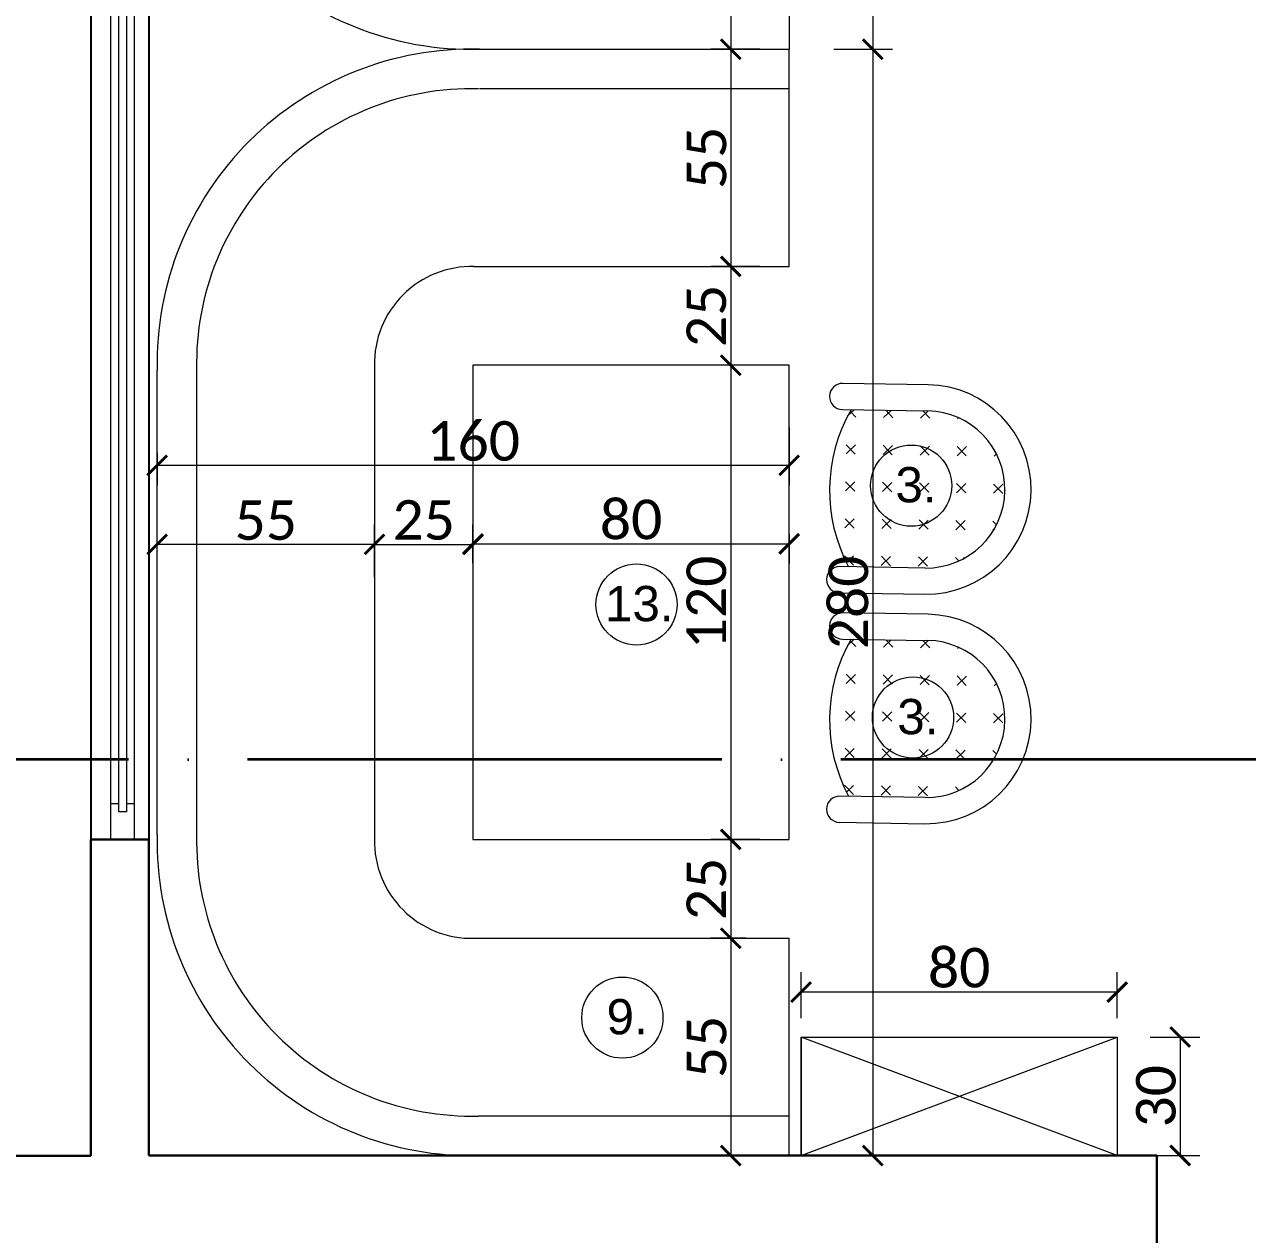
# Model space of a CAD drawing. Header units: centimetres. Extents: x -26724 to 60145, y -23645 to 6771.
# Drawn here: x -19471.5 to -19162.1, y -1255.3 to -949 of the extents above; entities that cross this region are included whole.
import ezdxf

# ---------------------------------------------------------------- set-up
doc = ezdxf.new("R2010")
doc.units = ezdxf.units.CM
doc.linetypes.add('ACAD_ISO04W100', pattern=[30, 24, -3, 0, -3])
doc.linetypes.add('AUSGEZOGEN', pattern=[0])
for name, color, linetype, lineweight in [('4.KOTE', 88, 'Continuous', 15), ('namestaj', 8, 'Continuous', 9), ('namjestaj', 150, 'Continuous', 5), ('prozori', 140, 'Continuous', 13), ('zid', 7, 'Continuous', 40)]:
    doc.layers.add(name, color=color, linetype=linetype, lineweight=lineweight)
doc.layers.add('IZGLED 2', color=253, linetype='Continuous', lineweight=9, true_color=0x828282)
doc.layers.add('pozicije', color=7, linetype='Continuous')
doc.styles.add('0.15', font='arial.ttf', dxfattribs={"height": 0.15})
doc.styles.get("Standard").update_dxf_attribs({"font": 'calibri.ttf'})
doc.dimstyles.new('ja 1 50', dxfattribs={"dimtxt": 10, "dimasz": 5, "dimexe": 5, "dimexo": 5, "dimgap": 1, "dimtad": 1, "dimdec": 0, "dimtxsty": 'Standard', "dimblk": 'ARCHTICK', "dimcen": 2.5, "dimclrd": 256, "dimclrt": 7, "dimadec": 0, "dimazin": 0, "dimtfac": 1, "dimtdec": 0, "dimtix": 1, "dimtmove": 1, "dimatfit": 3, "dimldrblk": 'ARCHTICK', "dimfxl": 10, "dimfxlon": 1, "dimlwd": 0, "dimlwe": 9, "dimarcsym": 0})

# ---------------------------------------------------------------- blocks, each defined once
blk = doc.blocks.new('_ArchTick')
at = {"color": 0, "linetype": 'ByBlock', "const_width": 0.15}
blk.add_lwpolyline([(-0.5, -0.5), (0.5, 0.5)], dxfattribs=at)
blk = doc.blocks.new('*D2464')
at = {"layer": '4.KOTE', "color": 0, "lineweight": 9, "transparency": 16777216}
for p, q in [((-19265.25, -675.26), (-19251.93, -675.26)), ((-19266.8, -955.26), (-19251.93, -955.26))]:
    blk.add_line(p, q, dxfattribs=at)
at = {"layer": '4.KOTE', "lineweight": 0, "transparency": 16777216}
blk.add_line((-19256.93, -675.26), (-19256.93, -955.26), dxfattribs=at)
at = {"layer": 'Defpoints', "color": 0, "transparency": 16777216}
for p in [(-19278.07, -675.26, 13.5), (-19356.44, -955.26, 13.5), (-19256.93, -955.26)]:
    blk.add_point(p, dxfattribs=at)
at = {"layer": '4.KOTE', "lineweight": 0, "transparency": 16777216, "xscale": 5, "yscale": 5, "zscale": 5}
for p, rotation in [((-19256.93, -675.26), 90), ((-19256.93, -955.26), 270)]:
    blk.add_blockref('_ArchTick', p, dxfattribs=dict(at, rotation=rotation))
at = {"layer": '4.KOTE', "color": 7, "transparency": 16777216, "insert": (-19263.05, -815.26), "char_height": 10, "attachment_point": 5, "rotation": 90}
blk.add_mtext('280', dxfattribs=at)
blk = doc.blocks.new('*D2466')
at = {"layer": '4.KOTE', "color": 0, "lineweight": 9, "transparency": 16777216}
for p, q in [((-19265.25, -955.26), (-19251.93, -955.26)), ((-19265.25, -1235.26), (-19251.93, -1235.26))]:
    blk.add_line(p, q, dxfattribs=at)
at = {"layer": '4.KOTE', "lineweight": 0, "transparency": 16777216}
blk.add_line((-19256.93, -955.26), (-19256.93, -1235.26), dxfattribs=at)
at = {"layer": 'Defpoints', "color": 0, "transparency": 16777216}
for p in [(-19278.07, -955.26, 13.5), (-19278.08, -1235.26, 13.5), (-19256.93, -1235.26)]:
    blk.add_point(p, dxfattribs=at)
at = {"layer": '4.KOTE', "lineweight": 0, "transparency": 16777216, "xscale": 5, "yscale": 5, "zscale": 5}
for p, rotation in [((-19256.93, -955.26), 90), ((-19256.93, -1235.26), 270)]:
    blk.add_blockref('_ArchTick', p, dxfattribs=dict(at, rotation=rotation))
at = {"layer": '4.KOTE', "color": 7, "transparency": 16777216, "insert": (-19263.05, -1095.26), "char_height": 10, "attachment_point": 5, "rotation": 90}
blk.add_mtext('280', dxfattribs=at)
blk = doc.blocks.new('*D2467')
at = {"layer": '4.KOTE', "color": 0, "lineweight": 9, "transparency": 16777216}
for p, q in [((-19278.07, -1051), (-19278.07, -1065.58)), ((-19437.98, -1057.38), (-19437.98, -1065.58))]:
    blk.add_line(p, q, dxfattribs=at)
at = {"layer": '4.KOTE', "lineweight": 0, "transparency": 16777216}
blk.add_line((-19278.07, -1060.58), (-19437.98, -1060.58), dxfattribs=at)
at = {"layer": 'Defpoints', "color": 0, "transparency": 16777216}
for p in [(-19278.07, -1010.24, 13.5), (-19437.98, -1054.15, 13.5), (-19437.98, -1060.58)]:
    blk.add_point(p, dxfattribs=at)
at = {"layer": '4.KOTE', "lineweight": 0, "transparency": 16777216, "xscale": 5, "yscale": 5, "zscale": 5, "rotation": 180}
blk.add_blockref('_ArchTick', (-19437.98, -1060.58), dxfattribs=at)
at = {"layer": '4.KOTE', "lineweight": 0, "transparency": 16777216, "xscale": 5, "yscale": 5, "zscale": 5}
blk.add_blockref('_ArchTick', (-19278.07, -1060.58), dxfattribs=at)
at = {"layer": '4.KOTE', "color": 7, "transparency": 16777216, "insert": (-19358.02, -1054.45), "char_height": 10, "attachment_point": 5}
blk.add_mtext('160', dxfattribs=at)
blk = doc.blocks.new('*D2472')
at = {"layer": '4.KOTE', "color": 0, "lineweight": 9, "transparency": 16777216}
for p, q in [((-19285.48, -900.27), (-19297.87, -900.27)), ((-19285.48, -955.26), (-19297.87, -955.26))]:
    blk.add_line(p, q, dxfattribs=at)
at = {"layer": '4.KOTE', "lineweight": 0, "transparency": 16777216}
blk.add_line((-19292.87, -900.27), (-19292.87, -955.26), dxfattribs=at)
at = {"layer": 'Defpoints', "color": 0, "transparency": 16777216}
for p in [(-19278.07, -900.27, 13.5), (-19292.87, -955.26), (-19278.07, -955.26, 13.5)]:
    blk.add_point(p, dxfattribs=at)
at = {"layer": '4.KOTE', "lineweight": 0, "transparency": 16777216, "xscale": 5, "yscale": 5, "zscale": 5}
for p, rotation in [((-19292.87, -900.27), 90), ((-19292.87, -955.26), 270)]:
    blk.add_blockref('_ArchTick', p, dxfattribs=dict(at, rotation=rotation))
at = {"layer": '4.KOTE', "color": 7, "transparency": 16777216, "insert": (-19298.94, -927.77), "char_height": 10, "attachment_point": 5, "rotation": 90}
blk.add_mtext('55', dxfattribs=at)
blk = doc.blocks.new('*D2473')
at = {"layer": '4.KOTE', "color": 0, "lineweight": 9, "transparency": 16777216}
for p, q in [((-19285.47, -955.26), (-19297.86, -955.26)), ((-19285.47, -1010.24), (-19297.86, -1010.24))]:
    blk.add_line(p, q, dxfattribs=at)
at = {"layer": '4.KOTE', "lineweight": 0, "transparency": 16777216}
blk.add_line((-19292.86, -955.26), (-19292.86, -1010.24), dxfattribs=at)
at = {"layer": 'Defpoints', "color": 0, "transparency": 16777216}
for p in [(-19278.07, -955.26, 13.5), (-19292.86, -1010.24), (-19278.07, -1010.24, 13.5)]:
    blk.add_point(p, dxfattribs=at)
at = {"layer": '4.KOTE', "lineweight": 0, "transparency": 16777216, "xscale": 5, "yscale": 5, "zscale": 5}
for p, rotation in [((-19292.86, -955.26), 90), ((-19292.86, -1010.24), 270)]:
    blk.add_blockref('_ArchTick', p, dxfattribs=dict(at, rotation=rotation))
at = {"layer": '4.KOTE', "color": 7, "transparency": 16777216, "insert": (-19298.94, -982.75), "char_height": 10, "attachment_point": 5, "rotation": 90}
blk.add_mtext('55', dxfattribs=at)
blk = doc.blocks.new('*D2474')
at = {"layer": '4.KOTE', "color": 0, "lineweight": 9, "transparency": 16777216}
for p, q in [((-19285.47, -1010.24), (-19297.86, -1010.24)), ((-19285.47, -1035.24), (-19297.86, -1035.24))]:
    blk.add_line(p, q, dxfattribs=at)
at = {"layer": '4.KOTE', "lineweight": 0, "transparency": 16777216}
blk.add_line((-19292.86, -1010.24), (-19292.86, -1035.24), dxfattribs=at)
at = {"layer": 'Defpoints', "color": 0, "transparency": 16777216}
for p in [(-19278.07, -1010.24, 13.5), (-19292.86, -1035.24), (-19278.07, -1035.24, 13.5)]:
    blk.add_point(p, dxfattribs=at)
at = {"layer": '4.KOTE', "lineweight": 0, "transparency": 16777216, "xscale": 5, "yscale": 5, "zscale": 5}
for p, rotation in [((-19292.86, -1010.24), 90), ((-19292.86, -1035.24), 270)]:
    blk.add_blockref('_ArchTick', p, dxfattribs=dict(at, rotation=rotation))
at = {"layer": '4.KOTE', "color": 7, "transparency": 16777216, "insert": (-19298.99, -1022.74), "char_height": 10, "attachment_point": 5, "rotation": 90}
blk.add_mtext('25', dxfattribs=at)
blk = doc.blocks.new('*D2475')
at = {"layer": '4.KOTE', "color": 0, "lineweight": 9, "transparency": 16777216}
for p, q in [((-19285.47, -1035.24), (-19297.86, -1035.24)), ((-19285.47, -1155.27), (-19297.86, -1155.27))]:
    blk.add_line(p, q, dxfattribs=at)
at = {"layer": '4.KOTE', "lineweight": 0, "transparency": 16777216}
blk.add_line((-19292.86, -1035.24), (-19292.86, -1155.27), dxfattribs=at)
at = {"layer": 'Defpoints', "color": 0, "transparency": 16777216}
for p in [(-19278.07, -1035.24, 13.5), (-19292.86, -1155.27), (-19278.07, -1155.27, 13.5)]:
    blk.add_point(p, dxfattribs=at)
at = {"layer": '4.KOTE', "lineweight": 0, "transparency": 16777216, "xscale": 5, "yscale": 5, "zscale": 5}
for p, rotation in [((-19292.86, -1035.24), 90), ((-19292.86, -1155.27), 270)]:
    blk.add_blockref('_ArchTick', p, dxfattribs=dict(at, rotation=rotation))
at = {"layer": '4.KOTE', "color": 7, "transparency": 16777216, "insert": (-19298.99, -1095.26), "char_height": 10, "attachment_point": 5, "rotation": 90}
blk.add_mtext('120', dxfattribs=at)
blk = doc.blocks.new('*D2476')
at = {"layer": '4.KOTE', "color": 0, "lineweight": 9, "transparency": 16777216}
for p, q in [((-19285.47, -1155.27), (-19297.86, -1155.27)), ((-19289, -1180.27), (-19297.86, -1180.27))]:
    blk.add_line(p, q, dxfattribs=at)
at = {"layer": '4.KOTE', "lineweight": 0, "transparency": 16777216}
blk.add_line((-19292.86, -1155.27), (-19292.86, -1180.27), dxfattribs=at)
at = {"layer": 'Defpoints', "color": 0, "transparency": 16777216}
for p in [(-19278.07, -1155.27, 13.5), (-19292.86, -1180.27), (-19278.07, -1180.27, 27)]:
    blk.add_point(p, dxfattribs=at)
at = {"layer": '4.KOTE', "lineweight": 0, "transparency": 16777216, "xscale": 5, "yscale": 5, "zscale": 5}
for p, rotation in [((-19292.86, -1155.27), 90), ((-19292.86, -1180.27), 270)]:
    blk.add_blockref('_ArchTick', p, dxfattribs=dict(at, rotation=rotation))
at = {"layer": '4.KOTE', "color": 7, "transparency": 16777216, "insert": (-19298.99, -1167.77), "char_height": 10, "attachment_point": 5, "rotation": 90}
blk.add_mtext('25', dxfattribs=at)
blk = doc.blocks.new('*D2477')
at = {"layer": '4.KOTE', "color": 0, "lineweight": 9, "transparency": 16777216}
for p, q in [((-19289, -1180.27), (-19297.86, -1180.27)), ((-19285.47, -1235.26), (-19297.86, -1235.26))]:
    blk.add_line(p, q, dxfattribs=at)
at = {"layer": '4.KOTE', "lineweight": 0, "transparency": 16777216}
blk.add_line((-19292.86, -1180.27), (-19292.86, -1235.26), dxfattribs=at)
at = {"layer": 'Defpoints', "color": 0, "transparency": 16777216}
for p in [(-19278.07, -1180.27, 27), (-19292.86, -1235.26), (-19278.07, -1235.26, 13.5)]:
    blk.add_point(p, dxfattribs=at)
at = {"layer": '4.KOTE', "lineweight": 0, "transparency": 16777216, "xscale": 5, "yscale": 5, "zscale": 5}
for p, rotation in [((-19292.86, -1180.27), 90), ((-19292.86, -1235.26), 270)]:
    blk.add_blockref('_ArchTick', p, dxfattribs=dict(at, rotation=rotation))
at = {"layer": '4.KOTE', "color": 7, "transparency": 16777216, "insert": (-19298.94, -1207.77), "char_height": 10, "attachment_point": 5, "rotation": 90}
blk.add_mtext('55', dxfattribs=at)
blk = doc.blocks.new('*D2478')
at = {"layer": '4.KOTE', "color": 0, "lineweight": 9, "transparency": 16777216}
for p, q in [((-19275.07, -1200.46), (-19275.07, -1188.89)), ((-19195.07, -1200.46), (-19195.07, -1188.89))]:
    blk.add_line(p, q, dxfattribs=at)
at = {"layer": '4.KOTE', "lineweight": 0, "transparency": 16777216}
blk.add_line((-19195.07, -1193.89), (-19275.07, -1193.89), dxfattribs=at)
at = {"layer": 'Defpoints', "color": 0, "transparency": 16777216}
for p in [(-19275.07, -1193.89), (-19275.07, -1205.26, 13.5), (-19195.07, -1205.26, 13.5)]:
    blk.add_point(p, dxfattribs=at)
at = {"layer": '4.KOTE', "lineweight": 0, "transparency": 16777216, "xscale": 5, "yscale": 5, "zscale": 5, "rotation": 180}
blk.add_blockref('_ArchTick', (-19275.07, -1193.89), dxfattribs=at)
at = {"layer": '4.KOTE', "lineweight": 0, "transparency": 16777216, "xscale": 5, "yscale": 5, "zscale": 5}
blk.add_blockref('_ArchTick', (-19195.07, -1193.89), dxfattribs=at)
at = {"layer": '4.KOTE', "color": 7, "transparency": 16777216, "insert": (-19235.07, -1187.77), "char_height": 10, "attachment_point": 5}
blk.add_mtext('80', dxfattribs=at)
blk = doc.blocks.new('*D2479')
at = {"layer": '4.KOTE', "color": 0, "lineweight": 9, "transparency": 16777216}
for p, q in [((-19186.75, -1205.26), (-19174.15, -1205.26)), ((-19186.75, -1235.26), (-19174.15, -1235.26))]:
    blk.add_line(p, q, dxfattribs=at)
at = {"layer": '4.KOTE', "lineweight": 0, "transparency": 16777216}
blk.add_line((-19179.15, -1205.26), (-19179.15, -1235.26), dxfattribs=at)
at = {"layer": 'Defpoints', "color": 0, "transparency": 16777216}
for p in [(-19195.07, -1205.26, 13.5), (-19195.07, -1235.26, 13.5), (-19179.15, -1235.26)]:
    blk.add_point(p, dxfattribs=at)
at = {"layer": '4.KOTE', "lineweight": 0, "transparency": 16777216, "xscale": 5, "yscale": 5, "zscale": 5}
for p, rotation in [((-19179.15, -1205.26), 90), ((-19179.15, -1235.26), 270)]:
    blk.add_blockref('_ArchTick', p, dxfattribs=dict(at, rotation=rotation))
at = {"layer": '4.KOTE', "color": 7, "transparency": 16777216, "insert": (-19185.27, -1220.26), "char_height": 10, "attachment_point": 5, "rotation": 90}
blk.add_mtext('30', dxfattribs=at)
blk = doc.blocks.new('*D2480')
at = {"layer": '4.KOTE', "color": 0, "lineweight": 9, "transparency": 16777216}
for p, q in [((-19437.98, -1088.82), (-19437.98, -1075.57)), ((-19382.99, -1088.82), (-19382.99, -1075.57))]:
    blk.add_line(p, q, dxfattribs=at)
at = {"layer": '4.KOTE', "lineweight": 0, "transparency": 16777216}
blk.add_line((-19382.99, -1080.57), (-19437.98, -1080.57), dxfattribs=at)
at = {"layer": 'Defpoints', "color": 0, "transparency": 16777216}
for p in [(-19437.98, -1080.57), (-19437.98, -1101.03, 13.5), (-19382.99, -1101.03, 13.5)]:
    blk.add_point(p, dxfattribs=at)
at = {"layer": '4.KOTE', "lineweight": 0, "transparency": 16777216, "xscale": 5, "yscale": 5, "zscale": 5, "rotation": 180}
blk.add_blockref('_ArchTick', (-19437.98, -1080.57), dxfattribs=at)
at = {"layer": '4.KOTE', "lineweight": 0, "transparency": 16777216, "xscale": 5, "yscale": 5, "zscale": 5}
blk.add_blockref('_ArchTick', (-19382.99, -1080.57), dxfattribs=at)
at = {"layer": '4.KOTE', "color": 7, "transparency": 16777216, "insert": (-19410.48, -1074.5), "char_height": 10, "attachment_point": 5}
blk.add_mtext('55', dxfattribs=at)
blk = doc.blocks.new('*D2482')
at = {"layer": '4.KOTE', "color": 0, "lineweight": 9, "transparency": 16777216}
for p, q in [((-19382.99, -1083.82), (-19382.99, -1075.57)), ((-19358.07, -1085.32), (-19358.07, -1075.57))]:
    blk.add_line(p, q, dxfattribs=at)
at = {"layer": '4.KOTE', "lineweight": 0, "transparency": 16777216}
blk.add_line((-19382.99, -1080.57), (-19358.07, -1080.57), dxfattribs=at)
at = {"layer": 'Defpoints', "color": 0, "transparency": 16777216}
for p in [(-19358.07, -1080.57), (-19382.99, -1088.82), (-19358.07, -1088.82, 13.5)]:
    blk.add_point(p, dxfattribs=at)
at = {"layer": '4.KOTE', "lineweight": 0, "transparency": 16777216, "xscale": 5, "yscale": 5, "zscale": 5, "rotation": 180}
blk.add_blockref('_ArchTick', (-19382.99, -1080.57), dxfattribs=at)
at = {"layer": '4.KOTE', "lineweight": 0, "transparency": 16777216, "xscale": 5, "yscale": 5, "zscale": 5}
blk.add_blockref('_ArchTick', (-19358.07, -1080.57), dxfattribs=at)
at = {"layer": '4.KOTE', "color": 7, "transparency": 16777216, "insert": (-19370.53, -1074.45), "char_height": 10, "attachment_point": 5}
blk.add_mtext('25', dxfattribs=at)
blk = doc.blocks.new('*D2483')
at = {"layer": '4.KOTE', "color": 0, "lineweight": 9, "transparency": 16777216}
for p, q in [((-19358.07, -1074.22), (-19358.07, -1085.45)), ((-19278.07, -1077.97), (-19278.07, -1085.45))]:
    blk.add_line(p, q, dxfattribs=at)
at = {"layer": '4.KOTE', "lineweight": 0, "transparency": 16777216}
blk.add_line((-19358.07, -1080.45), (-19278.07, -1080.45), dxfattribs=at)
at = {"layer": 'Defpoints', "color": 0, "transparency": 16777216}
for p in [(-19358.07, -1070.2, 13.5), (-19278.07, -1074.89, 13.5), (-19278.07, -1080.45)]:
    blk.add_point(p, dxfattribs=at)
at = {"layer": '4.KOTE', "lineweight": 0, "transparency": 16777216, "xscale": 5, "yscale": 5, "zscale": 5, "rotation": 180}
blk.add_blockref('_ArchTick', (-19358.07, -1080.45), dxfattribs=at)
at = {"layer": '4.KOTE', "lineweight": 0, "transparency": 16777216, "xscale": 5, "yscale": 5, "zscale": 5}
blk.add_blockref('_ArchTick', (-19278.07, -1080.45), dxfattribs=at)
at = {"layer": '4.KOTE', "color": 7, "transparency": 16777216, "insert": (-19318.07, -1074.32), "char_height": 10, "attachment_point": 5}
blk.add_mtext('80', dxfattribs=at)
blk = doc.blocks.new('*D2520')
at = {"layer": '4.KOTE', "color": 0, "lineweight": 9, "transparency": 16777216}
for p, q in [((-19295.07, -1332.97), (-19295.07, -1346.29)), ((-19200.07, -1331.29), (-19200.07, -1346.29))]:
    blk.add_line(p, q, dxfattribs=at)
at = {"layer": '4.KOTE', "lineweight": 0, "transparency": 16777216}
blk.add_line((-19200.07, -1341.29), (-19295.07, -1341.29), dxfattribs=at)
at = {"layer": 'Defpoints', "color": 0, "transparency": 16777216}
for p in [(-19200.07, 0, 13.5), (-19295.07, -1320.26, 13.5), (-19295.07, -1341.29)]:
    blk.add_point(p, dxfattribs=at)
at = {"layer": '4.KOTE', "lineweight": 0, "transparency": 16777216, "xscale": 5, "yscale": 5, "zscale": 5, "rotation": 180}
blk.add_blockref('_ArchTick', (-19295.07, -1341.29), dxfattribs=at)
at = {"layer": '4.KOTE', "lineweight": 0, "transparency": 16777216, "xscale": 5, "yscale": 5, "zscale": 5}
blk.add_blockref('_ArchTick', (-19200.07, -1341.29), dxfattribs=at)
at = {"layer": '4.KOTE', "color": 7, "transparency": 16777216, "insert": (-19247.57, -1335.16), "char_height": 10, "attachment_point": 5}
blk.add_mtext('95', dxfattribs=at)

msp = doc.modelspace()

# ---------------------------------------------------------------- linework, layer by layer
at = {"layer": 'IZGLED 2', "lineweight": 25, "ltscale": 12}
for p, q in [((-19454.79, -755.26, 13.5), (-19454.79, -1155.26, 13.5)), ((-19440.07, -755.26, 13.5), (-19440.07, -1155.26, 13.5))]:
    msp.add_line(p, q, dxfattribs=at)
at = {"layer": 'IZGLED 2', "color": 32, "linetype": 'ACAD_ISO04W100', "lineweight": 35, "ltscale": 5}
msp.add_line((-17794.14, -1135.03), (-19646.43, -1135.03), dxfattribs=at)
at = {"layer": 'namestaj'}
for centre in [(-19247.2, -1065.71, -27), (-19316.7, -1095.79, 13.5), (-19246.74, -1124.39, -13.5), (-19320.27, -1200.35)]:
    msp.add_circle(centre, 10.27, dxfattribs=at)
at = {"layer": 'namjestaj'}
for p, q in [((-19278.07, -900.27, 13.5), (-19278.07, -955.26, 13.5)), ((-19356.44, -955.26, 13.5), (-19278.07, -955.26, 13.5)), ((-19278.07, -1010.24, 13.5), (-19278.07, -955.26, 13.5)), ((-19278.07, -965.26, 13.5), (-19356.44, -965.26, 13.5)), ((-19357.92, -1010.24, 13.5), (-19278.07, -1010.24, 13.5)), ((-19437.98, -1154, 13.5), (-19437.98, -1036.52, 13.5)), ((-19382.99, -1034.41, 13.5), (-19382.99, -1155.28, 13.5)), ((-19357.92, -1180.27, 13.5), (-19278.07, -1180.27, 13.5)), ((-19278.07, -1235.26, 27), (-19278.07, -1180.27, 27)), ((-19275.07, -1205.26, 13.5), (-19275.07, -1235.25, 13.5)), ((-19275.07, -1235.26, 13.5), (-19195.07, -1205.26, 13.5)), ((-19195.07, -1235.26, 13.5), (-19275.07, -1205.26, 13.5)), ((-19278.07, -1225.26, 13.5), (-19356.68, -1225.26, 13.5)), ((-19278.07, -1235.26, 13.5), (-19356.44, -1235.26, 13.5))]:
    msp.add_line(p, q, dxfattribs=at)
at = {"layer": 'namjestaj', "color": 252, "linetype": 'AUSGEZOGEN', "lineweight": 18, "transparency": 33554687}
msp.add_line((-19377.99, -968.79, 13.5), (-19377.99, -968.79, 13.5), dxfattribs=at)
at = {"layer": 'namjestaj', "transparency": 33554687}
for p, q in [((-19242.93, -1040.18, 13.5), (-19264.52, -1039.84, 13.5)), ((-19264.62, -1046.46, 13.5), (-19243.04, -1046.8, 13.5)), ((-19263.28, -1048.08, 13.5), (-19261.65, -1046.51, 13.5)), ((-19262.64, -1046.89, 13.5), (-19261.2, -1048.37, 13.5)), ((-19254.18, -1048.48, 13.5), (-19252.29, -1046.66, 13.5)), ((-19253.66, -1046.63, 13.5), (-19251.84, -1048.52, 13.5)), ((-19244.82, -1048.63, 13.5), (-19242.93, -1046.81, 13.5)), ((-19244.3, -1046.78, 13.5), (-19242.48, -1048.67, 13.5)), ((-19235.46, -1048.78, 13.5), (-19235.21, -1048.55, 13.5)), ((-19263.69, -1057.7, 13.5), (-19261.31, -1055.39, 13.5)), ((-19263.65, -1055.36, 13.5), (-19261.35, -1057.73, 13.5)), ((-19254.33, -1057.84, 13.5), (-19251.95, -1055.54, 13.5)), ((-19254.29, -1055.5, 13.5), (-19251.99, -1057.88, 13.5)), ((-19244.97, -1057.99, 13.5), (-19242.59, -1055.69, 13.5)), ((-19244.93, -1055.65, 13.5), (-19242.63, -1058.03, 13.5)), ((-19235.61, -1058.14, 13.5), (-19233.23, -1055.84, 13.5)), ((-19235.57, -1055.8, 13.5), (-19233.26, -1058.18, 13.5)), ((-19226.24, -1058.29, 13.5), (-19225.63, -1057.7, 13.5)), ((-19263.84, -1067.06, 13.5), (-19261.46, -1064.75, 13.5)), ((-19263.8, -1064.72, 13.5), (-19261.5, -1067.09, 13.5)), ((-19254.48, -1067.21, 13.5), (-19252.1, -1064.9, 13.5)), ((-19254.44, -1064.87, 13.5), (-19252.14, -1067.24, 13.5)), ((-19245.12, -1067.36, 13.5), (-19242.74, -1065.05, 13.5)), ((-19245.08, -1065.01, 13.5), (-19242.78, -1067.39, 13.5)), ((-19235.75, -1067.5, 13.5), (-19233.38, -1065.2, 13.5)), ((-19235.72, -1065.16, 13.5), (-19233.41, -1067.54, 13.5)), ((-19226.39, -1067.65, 13.5), (-19224.02, -1065.35, 13.5)), ((-19226.36, -1065.31, 13.5), (-19224.05, -1067.69, 13.5)), ((-19223.5, -1066.98, 13.5), (-19223.5, -1067.02, 13.5)), ((-19216.88, -1067.12, 13.5), (-19216.88, -1067.08, 13.5)), ((-19263.99, -1076.42, 13.5), (-19261.61, -1074.11, 13.5)), ((-19263.95, -1074.08, 13.5), (-19261.65, -1076.46, 13.5)), ((-19254.63, -1076.57, 13.5), (-19252.25, -1074.26, 13.5)), ((-19254.59, -1074.23, 13.5), (-19252.29, -1076.6, 13.5)), ((-19245.26, -1076.72, 13.5), (-19242.89, -1074.41, 13.5)), ((-19245.23, -1074.38, 13.5), (-19242.92, -1076.75, 13.5)), ((-19235.9, -1076.87, 13.5), (-19233.53, -1074.56, 13.5)), ((-19235.87, -1074.53, 13.5), (-19233.56, -1076.9, 13.5)), ((-19226.54, -1077.01, 13.5), (-19226.17, -1076.65, 13.5)), ((-19226.51, -1074.67, 13.5), (-19225.6, -1075.61, 13.5)), ((-19264.1, -1083.44, 13.5), (-19261.8, -1085.82, 13.5)), ((-19263.57, -1085.23, 13.5), (-19261.76, -1083.48, 13.5)), ((-19254.78, -1085.93, 13.5), (-19252.4, -1083.63, 13.5)), ((-19254.74, -1083.59, 13.5), (-19252.43, -1085.97, 13.5)), ((-19245.41, -1086.08, 13.5), (-19243.04, -1083.77, 13.5)), ((-19245.38, -1083.74, 13.5), (-19243.07, -1086.11, 13.5)), ((-19236.02, -1083.89, 13.5), (-19235.15, -1084.78, 13.5)), ((-19233.96, -1084.2, 13.5), (-19233.68, -1083.92, 13.5)), ((-19243.67, -1086.56, 13.5), (-19265.26, -1086.21, 13.5)), ((-19265.36, -1092.83, 13.5), (-19243.78, -1093.18, 13.5)), ((-19242.93, -1098.28, 13.5), (-19264.52, -1097.93, 13.5)), ((-19264.62, -1104.55, 13.5), (-19243.04, -1104.9, 13.5)), ((-19263.28, -1106.17, 13.5), (-19261.65, -1104.6, 13.5)), ((-19262.64, -1104.98, 13.5), (-19261.2, -1106.46, 13.5)), ((-19254.18, -1106.57, 13.5), (-19252.29, -1104.75, 13.5)), ((-19253.66, -1104.73, 13.5), (-19251.84, -1106.61, 13.5)), ((-19244.82, -1106.72, 13.5), (-19242.93, -1104.9, 13.5)), ((-19244.3, -1104.87, 13.5), (-19242.48, -1106.76, 13.5)), ((-19235.46, -1106.87, 13.5), (-19235.21, -1106.64, 13.5)), ((-19263.69, -1115.79, 13.5), (-19261.31, -1113.48, 13.5)), ((-19263.65, -1113.45, 13.5), (-19261.35, -1115.82, 13.5)), ((-19254.33, -1115.94, 13.5), (-19251.95, -1113.63, 13.5)), ((-19254.29, -1113.6, 13.5), (-19251.99, -1115.97, 13.5)), ((-19244.97, -1116.08, 13.5), (-19242.59, -1113.78, 13.5)), ((-19244.93, -1113.74, 13.5), (-19242.63, -1116.12, 13.5)), ((-19235.61, -1116.23, 13.5), (-19233.23, -1113.93, 13.5)), ((-19235.57, -1113.89, 13.5), (-19233.26, -1116.27, 13.5)), ((-19226.24, -1116.38, 13.5), (-19225.63, -1115.79, 13.5)), ((-19263.84, -1125.15, 13.5), (-19261.46, -1122.84, 13.5)), ((-19263.8, -1122.81, 13.5), (-19261.5, -1125.18, 13.5)), ((-19254.48, -1125.3, 13.5), (-19252.1, -1122.99, 13.5)), ((-19254.44, -1122.96, 13.5), (-19252.14, -1125.33, 13.5)), ((-19245.12, -1125.45, 13.5), (-19242.74, -1123.14, 13.5)), ((-19245.08, -1123.11, 13.5), (-19242.78, -1125.48, 13.5)), ((-19235.75, -1125.6, 13.5), (-19233.38, -1123.29, 13.5)), ((-19235.72, -1123.26, 13.5), (-19233.41, -1125.63, 13.5)), ((-19226.39, -1125.74, 13.5), (-19224.02, -1123.44, 13.5)), ((-19226.36, -1123.4, 13.5), (-19224.05, -1125.78, 13.5)), ((-19223.5, -1125.07, 13.5), (-19223.5, -1125.11, 13.5)), ((-19216.88, -1125.21, 13.5), (-19216.88, -1125.18, 13.5)), ((-19263.99, -1134.51, 13.5), (-19261.61, -1132.21, 13.5)), ((-19263.95, -1132.17, 13.5), (-19261.65, -1134.55, 13.5)), ((-19254.63, -1134.66, 13.5), (-19252.25, -1132.35, 13.5)), ((-19254.59, -1132.32, 13.5), (-19252.29, -1134.7, 13.5)), ((-19245.26, -1134.81, 13.5), (-19242.89, -1132.5, 13.5)), ((-19245.23, -1132.47, 13.5), (-19242.92, -1134.84, 13.5)), ((-19235.9, -1134.96, 13.5), (-19233.53, -1132.65, 13.5)), ((-19235.87, -1132.62, 13.5), (-19233.56, -1134.99, 13.5)), ((-19226.54, -1135.11, 13.5), (-19226.17, -1134.74, 13.5)), ((-19226.51, -1132.77, 13.5), (-19225.6, -1133.7, 13.5)), ((-19264.1, -1141.53, 13.5), (-19261.8, -1143.91, 13.5)), ((-19263.57, -1143.32, 13.5), (-19261.76, -1141.57, 13.5)), ((-19254.78, -1144.02, 13.5), (-19252.4, -1141.72, 13.5)), ((-19254.74, -1141.68, 13.5), (-19252.43, -1144.06, 13.5)), ((-19243.67, -1144.65, 13.5), (-19265.26, -1144.31, 13.5)), ((-19245.41, -1144.17, 13.5), (-19243.04, -1141.87, 13.5)), ((-19245.38, -1141.83, 13.5), (-19243.07, -1144.21, 13.5)), ((-19236.02, -1141.98, 13.5), (-19235.15, -1142.88, 13.5)), ((-19233.96, -1142.29, 13.5), (-19233.68, -1142.01, 13.5)), ((-19265.36, -1150.92, 13.5), (-19243.78, -1151.27, 13.5))]:
    msp.add_line(p, q, dxfattribs=at)
at = {"layer": 'namjestaj', "elevation": 13.5}
msp.add_lwpolyline([(-19427.98, -1036.2), (-19427.98, -1154.27, 0.427518), (-19356.68, -1225.26, 0.427518)], format="xyb", dxfattribs=at)
msp.add_lwpolyline([(-19358.07, -1155.27), (-19278.07, -1155.27), (-19278.07, -1035.24), (-19358.07, -1035.24)], close=True, dxfattribs=at)
msp.add_lwpolyline([(-19195.07, -1235.26), (-19275.07, -1235.26), (-19275.07, -1205.26), (-19195.07, -1205.26), (-19195.07, -1235.26)], dxfattribs=at)
at = {"layer": 'namjestaj'}
for centre, radius, start, end in [((-19358.41, -875.69, 13.5), 79.59, 178.7825, 271.4173), ((-19358.41, -1034.83, 13.5), 79.59, 88.5827, 181.2175), ((-19358.41, -1034.83, 13.5), 69.59, 88.5827, 181.2175), ((-19358.41, -1034.83, 13.5), 24.59, 88.5827, 181.2175), ((-19358.41, -1155.69, 13.5), 79.59, 178.7825, 271.4173), ((-19358.41, -1155.69, 13.5), 24.59, 178.7825, 271.4173)]:
    msp.add_arc(centre, radius, start, end, dxfattribs=at)
at = {"layer": 'namjestaj', "transparency": 33554687}
for centre, radius, start, end in [((-19264.57, -1043.15, 13.5), 3.31, 89.0863, 269.0863), ((-19243.35, -1066.66, 13.5), 26.48, 359.0863, 89.0863), ((-19226.72, -1066.95, 13.5), 41.14, 150.1898, 207.9829), ((-19243.35, -1066.66, 13.5), 19.86, 359.0863, 89.0863), ((-19243.36, -1066.7, 13.5), 26.48, 269.0863, 359.0863), ((-19243.36, -1066.7, 13.5), 19.86, 269.0863, 359.0863), ((-19265.31, -1089.52, 13.5), 3.31, 89.0863, 269.0863), ((-19264.57, -1101.24, 13.5), 3.31, 89.0863, 269.0863), ((-19243.35, -1124.75, 13.5), 26.48, 359.0863, 89.0863), ((-19226.72, -1125.04, 13.5), 41.14, 150.1898, 207.9829), ((-19243.35, -1124.75, 13.5), 19.86, 359.0863, 89.0863), ((-19243.36, -1124.79, 13.5), 26.48, 269.0863, 359.0863), ((-19243.36, -1124.79, 13.5), 19.86, 269.0863, 359.0863), ((-19265.31, -1147.62, 13.5), 3.31, 89.0863, 269.0863)]:
    msp.add_arc(centre, radius, start, end, dxfattribs=at)
at = {"layer": 'prozori'}
for p, q in [((-19449.68, -1155.26, 13.5), (-19449.68, -755.26, 13.5)), ((-19443.68, -1155.26, 13.5), (-19443.68, -755.26, 13.5)), ((-19447.68, -1148.26, 13.5), (-19447.68, -762.26, 13.5)), ((-19445.68, -1148.26, 13.5), (-19445.68, -762.26, 13.5)), ((-19447.68, -1146.26, 13.5), (-19449.68, -1146.26, 13.5)), ((-19443.68, -1146.26, 13.5), (-19445.68, -1146.26, 13.5)), ((-19445.68, -1148.26, 13.5), (-19447.68, -1148.26, 13.5))]:
    msp.add_line(p, q, dxfattribs=at)
at = {"layer": 'zid', "lineweight": 30}
for p, q in [((-19454.79, -1155.26, 13.5), (-19454.79, -1235.37, 13.5)), ((-19454.79, -1155.26, 13.5), (-19440.07, -1155.26, 13.5)), ((-19440.07, -1235.26, 13.5), (-19440.07, -1155.26, 13.5)), ((-19454.79, -1235.37, 13.5), (-19480.07, -1235.37, 13.5)), ((-19185.07, -1235.26, 13.5), (-19440.07, -1235.26, 13.5)), ((-19185.07, -1320.26, 13.5), (-19185.07, -1235.26, 13.5))]:
    msp.add_line(p, q, dxfattribs=at)

# ---------------------------------------------------------------- texts
at = {"layer": 'pozicije', "style": '0.15'}
for s, p in [('3.', (-19251.19, -1069.94, -27)), ('13.', (-19324.66, -1100.03, 13.5)), ('3.', (-19250.73, -1128.63, -13.5)), ('9.', (-19324.27, -1204.58))]:
    msp.add_text(s, height=8.93, dxfattribs=at).set_placement(p)

# ---------------------------------------------------------------- dimensions: what is measured, and where the dimension line sits
at = {"layer": '4.KOTE'}
for base, p1, p2, picture, middle in [((-19295.07, -1341.29), (-19200.07, 0, 13.5), (-19295.07, -1320.26, 13.5), '*D2520', (-19247.57, -1335.16)), ((-19437.98, -1060.58), (-19278.07, -1010.24, 13.5), (-19437.98, -1054.15, 13.5), '*D2467', (-19358.02, -1054.45)), ((-19437.98, -1080.57), (-19382.99, -1101.03, 13.5), (-19437.98, -1101.03, 13.5), '*D2480', (-19410.48, -1074.5)), ((-19358.07, -1080.57), (-19382.99, -1088.82), (-19358.07, -1088.82, 13.5), '*D2482', (-19370.53, -1074.45)), ((-19278.07, -1080.45), (-19358.07, -1070.2, 13.5), (-19278.07, -1074.89, 13.5), '*D2483', (-19318.07, -1074.32)), ((-19275.07, -1193.89), (-19195.07, -1205.26, 13.5), (-19275.07, -1205.26, 13.5), '*D2478', (-19235.07, -1187.77))]:
    dim = msp.add_linear_dim(base=base, p1=p1, p2=p2, dimstyle='ja 1 50', dxfattribs=at)
    dim.commit()
    dim.dimension.update_dxf_attribs({"geometry": picture, "text_midpoint": middle})
for base, p1, p2, picture, middle in [((-19256.93, -955.26), (-19278.07, -675.26, 13.5), (-19356.44, -955.26, 13.5), '*D2464', (-19263.05, -815.26)), ((-19292.87, -955.26), (-19278.07, -900.27, 13.5), (-19278.07, -955.26, 13.5), '*D2472', (-19298.94, -927.77)), ((-19292.86, -1010.24), (-19278.07, -955.26, 13.5), (-19278.07, -1010.24, 13.5), '*D2473', (-19298.94, -982.75)), ((-19256.93, -1235.26), (-19278.07, -955.26, 13.5), (-19278.08, -1235.26, 13.5), '*D2466', (-19263.05, -1095.26)), ((-19292.86, -1035.24), (-19278.07, -1010.24, 13.5), (-19278.07, -1035.24, 13.5), '*D2474', (-19298.99, -1022.74)), ((-19292.86, -1155.27), (-19278.07, -1035.24, 13.5), (-19278.07, -1155.27, 13.5), '*D2475', (-19298.99, -1095.26)), ((-19292.86, -1180.27), (-19278.07, -1155.27, 13.5), (-19278.07, -1180.27, 27), '*D2476', (-19298.99, -1167.77)), ((-19292.86, -1235.26), (-19278.07, -1180.27, 27), (-19278.07, -1235.26, 13.5), '*D2477', (-19298.94, -1207.77)), ((-19179.15, -1235.26), (-19195.07, -1205.26, 13.5), (-19195.07, -1235.26, 13.5), '*D2479', (-19185.27, -1220.26))]:
    dim = msp.add_linear_dim(base=base, p1=p1, p2=p2, angle=90, dimstyle='ja 1 50', dxfattribs=at)
    dim.commit()
    dim.dimension.update_dxf_attribs({"geometry": picture, "text_midpoint": middle})

doc.saveas('drawing.dxf')
